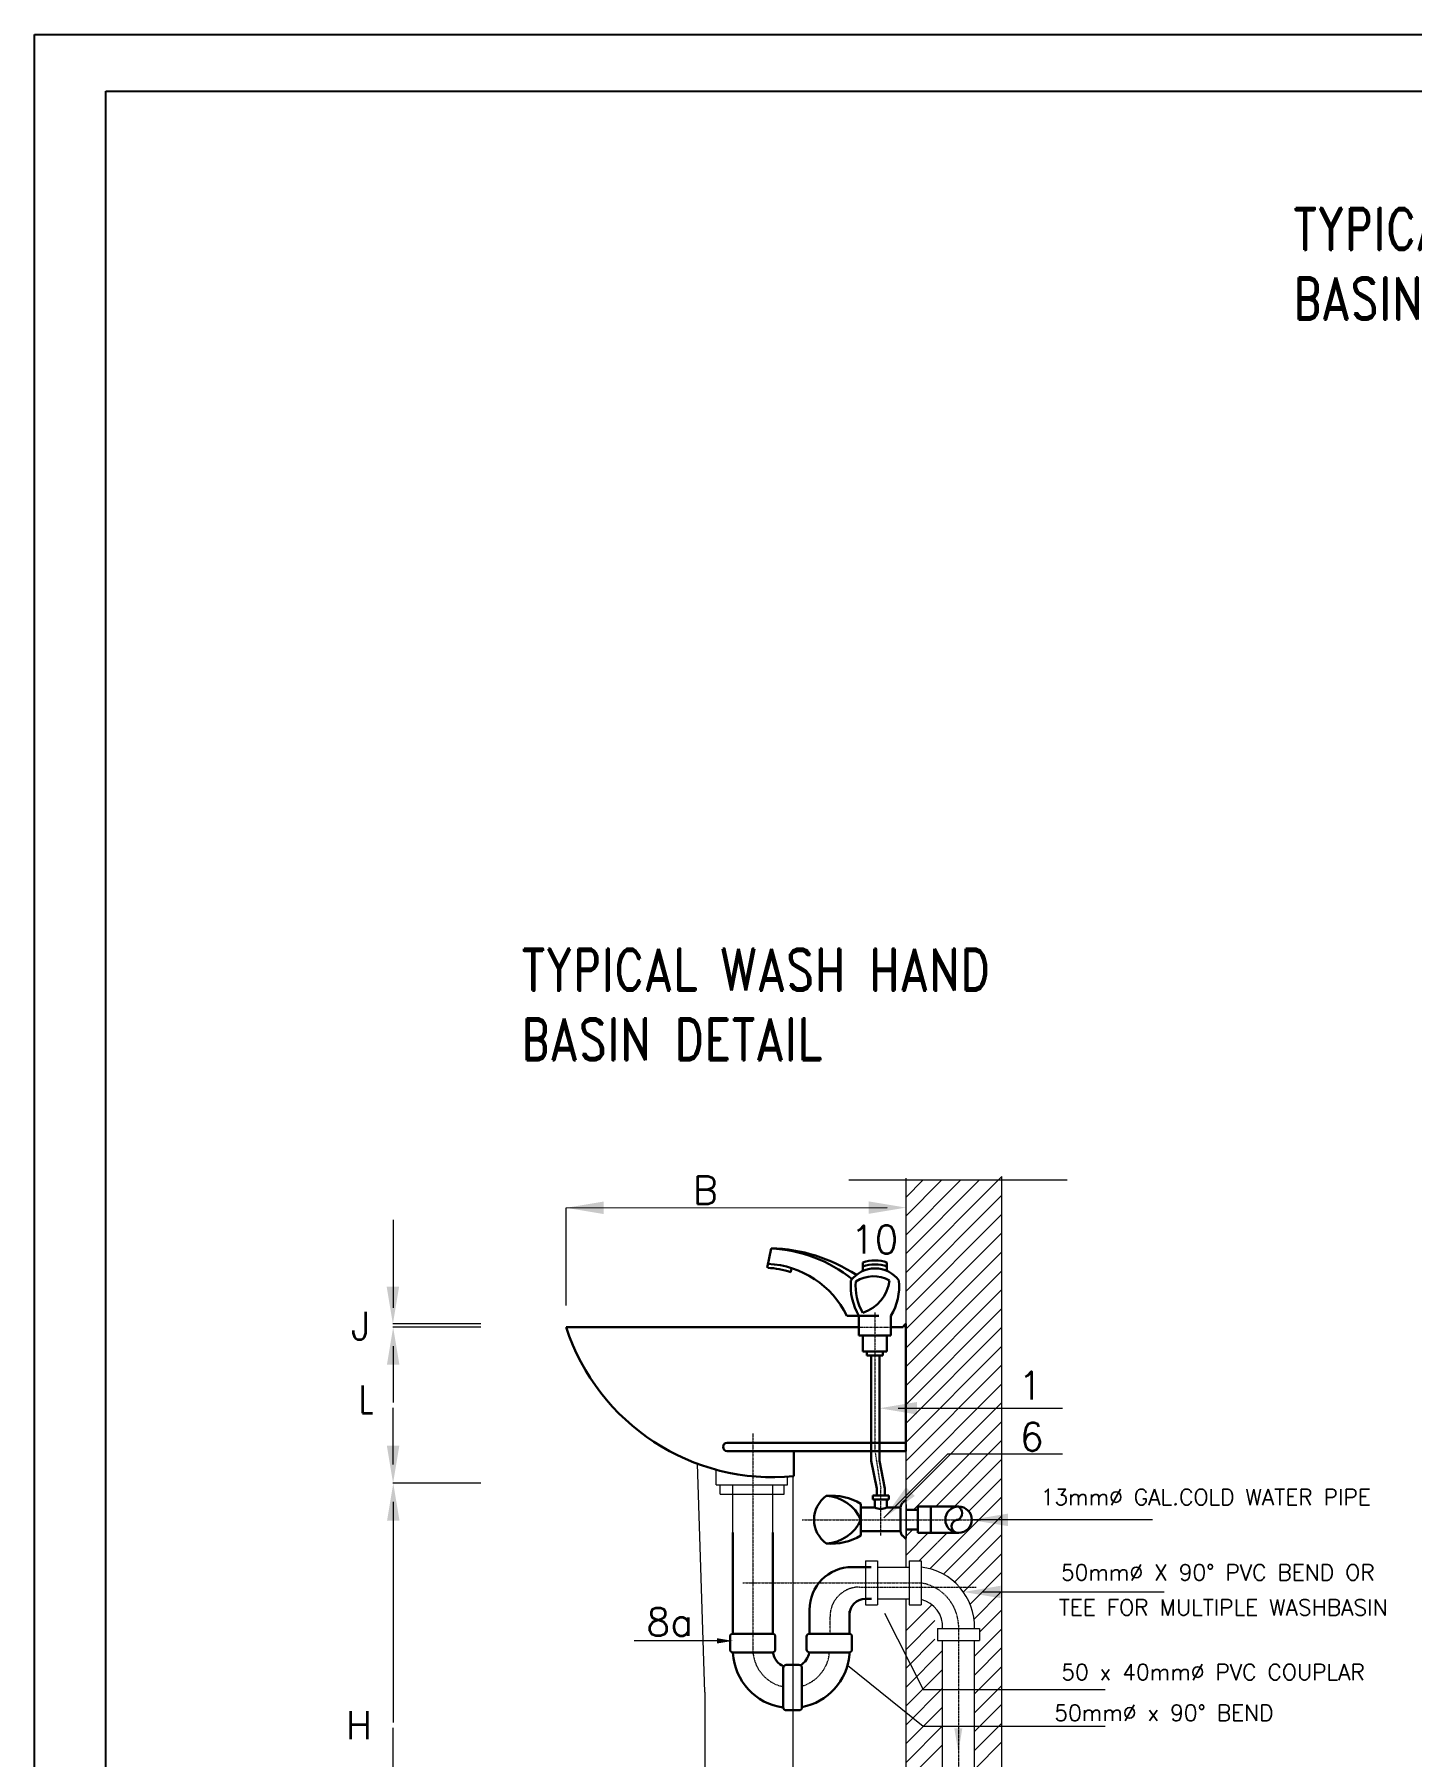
# Model space of a CAD drawing. Header units: inches. Extents: x 23 to 2032867, y 13 to 664695.
# Drawn here: x 879543 to 896662, y 498924 to 520322 of the extents above; entities that cross this region are included whole.
import ezdxf

# ---------------------------------------------------------------- set-up
doc = ezdxf.new("R2010")
doc.units = ezdxf.units.IN
doc.header["$MEASUREMENT"] = 0
doc.linetypes.add('ACAD_ISO10W100', pattern=[18, 12, -3, 0, -3])
doc.linetypes.add('DASHDOT', pattern=[1, 0.5, -0.25, 0, -0.25])
for name, color, linetype, lineweight in [('05_DIM', 11, 'Continuous', 18), ('0TEXT', 9, 'Continuous', 30), ('4', 9, 'Continuous', 9), ('8', 9, 'Continuous', 18), ('BORDER', 9, 'Continuous', 5), ('DUCT DETAIL', 2, 'Continuous', 15), ('FIRST FLOOR$0$COLUMNS', 9, 'Continuous', 15), ('PL-W-HWP-TXT', 9, 'Continuous', 15), ('Text No1', 7, 'Continuous', 18), ('TXT2', 7, 'Continuous', 0)]:
    doc.layers.add(name, color=color, linetype=linetype, lineweight=lineweight)
doc.layers.add('LIAB', color=8, linetype='Continuous')
doc.layers.add('PLOTYR', color=15, linetype='Continuous')
doc.styles.add('RomanS', font='romans.shx')
doc.styles.add('TXT1', font='romand__.ttf', dxfattribs={"width": 0.8, "height": 100})

msp = doc.modelspace()

# ---------------------------------------------------------------- linework, layer by layer
at = {"layer": '05_DIM', "color": 0}
for p, q in [((886152.271, 505742.588), (890145.169, 505745.005)), ((886152.271, 504528.292), (886152.271, 505742.588)), ((884001.332, 505591.632), (884001.332, 504501.392)), ((885090.363, 504299.111), (883999.91, 504299.111)), ((885090.363, 504257.692), (883999.91, 504257.692)), ((885090.363, 504257.692), (884000.124, 504257.692)), ((884001.332, 504025.271), (884001.332, 503321.471)), ((884001.332, 503984.255), (884001.332, 503626.965)), ((884001.332, 502552.593), (884001.332, 503256.393)), ((884001.518, 502320.172), (883998.915, 502320.172)), ((885090.363, 502320.172), (884000.124, 502320.172)), ((884001.332, 502087.751), (884001.332, 499347.071)), ((884001.332, 496541.313), (884001.332, 499281.993))]:
    msp.add_line(p, q, dxfattribs=at)
for points in [[(886617.114, 505820.061), (886617.114, 505665.114), (886152.271, 505742.588)], [(889912.748, 505822.478), (889912.748, 505667.531), (890377.59, 505745.005)], [(883921.441, 504763.953), (884076.389, 504763.953), (883998.915, 504299.111)], [(883925.067, 503792.85), (884080.015, 503792.85), (884002.541, 504257.692)], [(883923.859, 502785.014), (884078.806, 502785.014), (884001.332, 502320.172)], [(883926.276, 501855.33), (884081.223, 501855.33), (884003.749, 502320.172)]]:
    msp.add_solid(points, dxfattribs=at)
at = {"layer": '0TEXT', "color": 0, "linetype": 'Continuous'}
for p, q in [((888650.319, 504997.386), (888700.062, 505238.748)), ((888943.692, 504944.15), (888953.778, 504993.088)), ((889842.702, 505064.75), (889842.702, 504958.282)), ((890140.782, 505064.75), (890140.782, 504958.282)), ((889643.749, 504401.532), (890041.189, 504401.532)), ((889793.022, 504401.532), (889793.022, 504153.82)), ((890190.462, 504401.532), (890190.462, 504153.82)), ((886152.271, 504257.692), (889793.022, 504257.692)), ((889793.022, 504153.82), (890190.462, 504153.82)), ((889842.702, 504153.82), (889842.702, 503955.1)), ((890140.782, 504153.82), (890140.782, 503955.1)), ((890190.462, 504257.692), (890343.409, 504257.692)), ((890375.29, 504299.111), (890375.29, 502717.612)), ((889842.702, 503955.1), (890140.782, 503955.1)), ((889892.382, 503955.1), (889892.382, 503905.42)), ((890091.102, 503955.1), (890091.102, 503905.42)), ((889892.382, 503905.42), (890091.102, 503905.42)), ((889942.524, 503905.42), (889942.524, 502597.847)), ((890048.178, 503905.42), (890048.178, 502597.847)), ((888155.617, 502823.572), (890375.29, 502823.572)), ((888155.617, 502717.612), (890375.29, 502717.612)), ((888983.938, 502408.323), (888983.938, 502706.403)), ((889942.524, 502597.847), (890014.342, 502254.214)), ((890048.178, 502597.847), (890112.779, 502255.093)), ((890014.342, 502167.214), (890014.342, 502254.214)), ((890112.779, 502167.214), (890112.779, 502255.093)), ((889817.467, 501670.277), (889817.467, 502064.025)), ((889817.467, 502019.558), (889989.732, 502019.558)), ((889965.123, 502117.996), (889965.123, 502167.214)), ((889965.123, 502167.214), (890161.997, 502167.214)), ((889965.123, 502117.996), (890161.997, 502117.996)), ((889989.732, 502019.558), (889989.732, 502117.996)), ((890137.388, 502019.558), (890137.388, 502117.996)), ((890137.388, 502019.558), (890310.037, 502019.558)), ((890161.997, 502117.996), (890161.997, 502167.214)), ((890310.54, 501724.247), (890309.653, 502010.878)), ((890377.59, 502120.15), (890337.994, 502079.989)), ((890377.59, 501990.197), (890523.776, 501990.197)), ((890523.776, 502031.213), (890687.838, 502031.213)), ((890523.776, 502031.213), (890523.776, 501703.089)), ((890687.838, 502031.213), (891030.413, 502031.213)), ((890687.838, 501703.089), (890687.838, 502031.213)), ((888225.224, 501708.641), (888225.224, 500450.601)), ((888721.825, 501708.995), (888721.825, 500450.601)), ((889817.467, 501724.247), (890310.54, 501724.247)), ((890377.59, 501625.205), (890335.655, 501670.776)), ((890377.59, 501744.104), (890523.776, 501744.104)), ((890523.776, 501703.089), (890687.838, 501703.089)), ((890687.838, 501703.089), (891030.413, 501703.089)), ((889707.268, 501278.372), (889946.017, 501278.372)), ((889177.56, 500748.664), (889177.56, 500450.601)), ((889674.161, 500729.396), (889674.161, 500450.601)), ((889873.46, 500883.185), (889946.675, 500883.185)), ((888190.199, 500255.312), (888190.199, 500414.143)), ((888226.657, 500450.601), (888716.556, 500450.601)), ((888753.014, 500255.312), (888753.014, 500414.143)), ((889142.535, 500255.312), (889142.535, 500414.143)), ((889178.994, 500450.601), (889668.892, 500450.601)), ((889705.35, 500255.312), (889705.35, 500414.143)), ((888225.224, 500218.854), (888225.224, 500212.067)), ((888226.657, 500218.854), (888716.556, 500218.854)), ((888721.825, 500218.854), (888721.825, 500212.067)), ((888721.825, 500212.067), (888722.32, 500212.067)), ((888888.44, 500061.741), (889047.271, 500061.741)), ((889178.994, 500218.854), (889668.892, 500218.854)), ((889426.211, 500210.906), (889426.679, 500218.854)), ((889674.161, 500218.854), (889674.161, 500190.546)), ((889674.161, 500212.067), (889674.656, 500212.067)), ((888851.982, 500025.283), (888851.982, 499535.385)), ((889083.729, 500025.283), (889083.729, 499535.385)), ((888888.44, 499498.926), (889047.271, 499498.926))]:
    msp.add_line(p, q, dxfattribs=at)
msp.add_circle((891030.413, 501867.151), 164.062, dxfattribs=at)
for centre, radius, start, end in [((888606.647, 503468.299), 1772.912, 51.5703168, 86.9796513), ((888654.091, 503225.543), 2013.73, 56.6742291, 88.6918748), ((888600.58, 503882.971), 1115.27, 72.0823547, 87.0557146), ((888600.58, 503882.971), 1164.95, 26.43204, 87.0557146), ((889991.742, 504621.198), 368.562, 36.0246231, 143.9753769), ((889991.742, 504621.198), 467.922, 71.4268913, 108.5731087), ((889991.742, 504621.198), 418.242, 69.1238865, 110.8761135), ((890400.346, 504769.324), 710.01, 174.4524893, 211.198855), ((890400.346, 504769.324), 649.242, 174.8576676, 210.637129), ((889973.532, 504484.149), 407.7, 60.7823222, 122.6263585), ((889691.432, 504899.341), 484.759, 288.062125, 352.965945), ((889583.138, 504769.324), 710.01, 328.801145, 5.5475107), ((888719.667, 505096.224), 2700.862, 198.0874727, 275.6152072), ((890402.794, 504244.962), 60.734, 116.9280881, 167.9011401), ((888155.617, 502770.592), 52.98, 90, 270), ((889599.842, 501867.151), 365.139, 126.0246237, 233.9753763), ((889453.091, 501462.342), 703.415, 58.8011455, 95.5475107), ((889364.162, 501667.634), 495.271, 23.7560987, 87.5779852), ((890063.56, 502144.168), 144.838, 239.3544248, 300.6455752), ((890392.068, 502019.558), 82.031, 135.4056063, 180), ((890973.927, 501949.182), 99.597, 304.5506809, 55.4493191), ((889364.162, 502066.668), 495.271, 272.4220148, 336.2439013), ((891026.519, 501785.12), 82.123, 87.2824092, 272.7175908), ((889453.091, 502271.96), 703.415, 264.4524893, 301.1988545), ((890392.571, 501724.247), 82.031, 180, 222.6206206), ((889707.268, 500748.664), 529.708, 90, 180), ((889873.46, 500684.544), 198.64, 90, 180), ((888226.657, 500414.143), 36.458, 90, 180), ((888716.556, 500414.143), 36.458, 0, 90), ((889178.994, 500414.143), 36.458, 90, 180), ((889668.892, 500414.143), 36.458, 0, 90), ((888226.657, 500255.312), 36.458, 180, 270), ((888950.515, 500252.739), 726.314, 183.2101392, 262.2086177), ((888716.556, 500255.312), 36.458, 270, 0), ((888948.221, 500255.253), 229.304, 189.1336737, 246.706375), ((888888.44, 500025.283), 36.458, 90, 180), ((889047.271, 500025.283), 36.458, 0, 90), ((888948.221, 500255.253), 229.304, 300.4174048, 350.8663263), ((888950.515, 500252.739), 726.314, 280.5684832, 355.087793), ((889178.994, 500255.312), 36.458, 180, 270), ((889668.892, 500255.312), 36.458, 270, 0), ((888888.44, 499535.385), 36.458, 180, 270), ((889047.271, 499535.385), 36.458, 270, 0)]:
    msp.add_arc(centre, radius, start, end, dxfattribs=at)
at = {"layer": '4', "color": 0}
msp.add_line((890377.59, 502054.166), (890377.59, 501641.712), dxfattribs=at)
at = {"layer": '8', "color": 0}
msp.add_line((888124.453, 500361.795), (886998.552, 500361.795), dxfattribs=at)
msp.add_solid([(888026.017, 500394.902), (888026.017, 500328.688), (888224.657, 500361.795)], dxfattribs=at)
at = {"layer": 'BORDER', "color": 0}
for p, q in [((892382.584, 506084.827), (889666.744, 506084.827)), ((890377.59, 504939.662), (891569.91, 506131.981)), ((890377.59, 503909.932), (890377.59, 506110.63)), ((890377.59, 505876.437), (890585.981, 506084.827)), ((890377.59, 505173.855), (891288.562, 506084.827)), ((890377.59, 505408.049), (891054.368, 506084.827)), ((890377.59, 505642.243), (890820.174, 506084.827)), ((891569.91, 497501.212), (891569.91, 506131.981)), ((890377.59, 504705.468), (891569.91, 505897.788)), ((890377.59, 504471.274), (891569.91, 505663.594)), ((890377.59, 504237.08), (891569.91, 505429.4)), ((890377.59, 504002.886), (891569.91, 505195.206)), ((890377.59, 503768.693), (891569.91, 504961.013)), ((890377.59, 503534.499), (891569.91, 504726.819)), ((890377.59, 503300.305), (891569.91, 504492.625)), ((890377.59, 503066.111), (891569.91, 504258.431)), ((890377.59, 502831.918), (891569.91, 504024.238)), ((890377.59, 501632.491), (890377.59, 503909.932)), ((890377.59, 502597.724), (891569.91, 503790.044)), ((890377.59, 502363.53), (891569.91, 503555.85)), ((890377.59, 502129.336), (891569.91, 503321.656)), ((890472.645, 501990.197), (891569.91, 503087.463)), ((890747.854, 502031.213), (891569.91, 502853.269)), ((890982.048, 502031.213), (891569.91, 502619.075)), ((891156.794, 501971.765), (891569.91, 502384.881)), ((890675.429, 501256.207), (891569.91, 502150.688)), ((890842.878, 501189.461), (891569.91, 501916.494)), ((890377.59, 501660.949), (890460.746, 501744.104)), ((890377.59, 501426.755), (890653.924, 501703.089)), ((890377.59, 501354.956), (890377.59, 501632.491)), ((890539.134, 501354.105), (890765.5, 501580.471)), ((890768.451, 501583.422), (890888.118, 501703.089)), ((890980.236, 501092.626), (891569.91, 501682.3)), ((890377.59, 501276.961), (890377.59, 501354.956)), ((891091.044, 500969.24), (891569.91, 501448.106)), ((891174.268, 500818.27), (891569.91, 501213.913)), ((891223.234, 500633.043), (891569.91, 500979.719)), ((890377.59, 498110.493), (890377.59, 500883.185)), ((890377.59, 500489.98), (890694.449, 500806.839)), ((891292.292, 500467.907), (891569.91, 500745.525)), ((890377.59, 500255.786), (890737.322, 500615.518)), ((891229.053, 500170.474), (891569.91, 500511.331)), ((890377.59, 500021.593), (890737.322, 500381.324)), ((891229.053, 499936.28), (891569.91, 500277.138)), ((890377.59, 499787.399), (890831.772, 500241.581)), ((890377.59, 499553.205), (890831.772, 500007.387)), ((891229.053, 499702.087), (891569.91, 500042.944)), ((890377.59, 499319.011), (890831.772, 499773.193)), ((891229.053, 499467.893), (891569.91, 499808.75)), ((890377.59, 499084.818), (890831.772, 499538.999)), ((891229.053, 499233.699), (891569.91, 499574.556)), ((890377.59, 498850.624), (890831.772, 499304.806)), ((891229.053, 498999.505), (891569.91, 499340.363)), ((890377.59, 498616.43), (890831.772, 499070.612)), ((891229.053, 498765.312), (891569.91, 499106.169))]:
    msp.add_line(p, q, dxfattribs=at)
at = {"layer": 'DUCT DETAIL', "color": 0}
for p, q in [((887876.798, 499723.053), (887787.536, 502561.311)), ((888017.582, 502299.811), (888017.582, 502500.198)), ((888017.582, 502299.811), (888903.833, 502299.811)), ((888066.375, 502185.681), (888066.375, 502299.811)), ((888224.657, 501458.27), (888224.657, 502299.811)), ((888721.258, 501458.27), (888721.258, 502299.811)), ((888861.255, 502185.681), (888861.255, 502299.811)), ((888903.833, 502299.811), (888903.833, 502400.005)), ((888969.758, 502408.323), (888969.758, 496308.892)), ((888066.375, 502185.681), (888861.255, 502185.681)), ((889873.46, 501354.105), (889873.46, 500807.843)), ((889873.46, 501354.105), (890022.44, 501354.105)), ((890022.44, 501354.105), (890022.44, 500807.843)), ((890416.189, 501354.105), (890565.169, 501354.105)), ((890416.189, 501354.105), (890416.189, 500807.843)), ((890565.169, 501354.105), (890565.169, 500807.843)), ((889754.091, 501278.372), (889873.46, 501278.102)), ((890022.44, 501277.764), (890416.189, 501276.873)), ((889873.46, 500807.843), (890022.44, 500807.843)), ((890022.44, 500883.185), (890416.189, 500883.185)), ((890416.189, 500807.843), (890565.169, 500807.843)), ((890768.533, 500513.306), (891292.292, 500513.306)), ((890768.533, 500513.306), (890768.533, 500364.326)), ((891292.292, 500513.306), (891292.292, 500364.326)), ((890768.533, 500364.326), (891292.292, 500364.326)), ((890831.772, 498638.253), (890831.772, 500364.326)), ((891229.053, 498489.273), (891229.053, 500364.326)), ((887876.798, 499723.053), (887876.798, 496308.892))]:
    msp.add_line(p, q, dxfattribs=at)
for radius, start, end in [(743.581, 358.1587807, 83.876992), (346.74, 356.0490698, 76.7771778)]:
    msp.add_arc((890485.856, 500537.197), radius, start, end, dxfattribs=at)
at = {"layer": 'FIRST FLOOR$0$COLUMNS', "color": 0, "linetype": 'DASHDOT'}
msp.add_line((889793.022, 504257.692), (890190.462, 504257.692), dxfattribs=at)
at = {"layer": 'LIAB', "color": 7, "linetype": 'Continuous', "ltscale": 256.031999}
for p, q in [((880432.56, 519617.426), (936577.732, 519617.426)), ((880432.56, 480608.493), (880432.56, 519617.426))]:
    msp.add_line(p, q, dxfattribs=at)
at = {"layer": 'PL-W-HWP-TXT', "color": 0}
for p, q in [((890377.59, 504109.209), (890377.59, 506110.63)), ((890280.599, 503252.842), (892324.605, 503252.842)), ((890100.771, 501889.283), (890898.624, 502687.136)), ((890898.624, 502687.136), (892324.605, 502687.136)), ((891179.971, 501867.562), (893443.101, 501867.562)), ((891323.465, 500970.448), (893586.595, 500970.448)), ((890111.927, 500705.754), (890589.739, 499758.366)), ((889651.086, 500061.083), (890589.739, 499303.036)), ((890589.739, 499758.366), (892852.869, 499758.366)), ((890589.739, 499303.036), (892852.869, 499303.036))]:
    msp.add_line(p, q, dxfattribs=at)
for points in [[(890513.02, 503329.107), (890513.02, 503174.159), (890048.178, 503251.633)], [(890376.391, 502271.049), (890485.955, 502161.485), (890102.48, 501887.574)], [(891644.813, 501942.618), (891644.813, 501787.671), (891179.971, 501865.145)], [(891555.886, 501046.713), (891555.886, 500891.766), (891091.044, 500969.24)]]:
    msp.add_solid(points, dxfattribs=at)
at = {"layer": 'PLOTYR', "color": 1, "linetype": 'Continuous', "ltscale": 250}
for p, q in [((879543.01, 520321.559), (937281.865, 520321.559)), ((879543.01, 479904.36), (879543.01, 520321.559))]:
    msp.add_line(p, q, dxfattribs=at)
at = {"layer": 'Text No1', "color": 0, "linetype": 'ACAD_ISO10W100'}
for p, q in [((889991.742, 504441.412), (889991.742, 502717.612)), ((888473.003, 502939.484), (888473.003, 500200.231)), ((889991.742, 502717.612), (890063.56, 502255.093)), ((890063.56, 501670.277), (890063.56, 502255.093)), ((889087.436, 501867.151), (891303.279, 501867.151)), ((888349.807, 501081.825), (890565.169, 501081.825)), ((889797.584, 501029.743), (891250.079, 501029.743)), ((889433.41, 500450.601), (889433.41, 500665.568)), ((891030.413, 500556.84), (891029.964, 496039.321))]:
    msp.add_line(p, q, dxfattribs=at)
for centre, radius, start, end in [((889797.584, 500665.568), 364.174, 90, 180), ((890473.36, 500531.821), 557.615, 2.3521308, 80.5232828), ((888950.94, 500258.196), 477.093, 184.730129, 258.0288346), ((888950.94, 500258.196), 477.093, 286.1604839, 354.4515475)]:
    msp.add_arc(centre, radius, start, end, dxfattribs=at)
msp.add_solid([(891078.267, 499276.773), (890978.098, 499276.773), (891028.182, 498976.265)], dxfattribs=at)

# ---------------------------------------------------------------- texts
at = {"layer": '05_DIM', "color": 0, "style": 'RomanS', "width": 0.7}
msp.add_text('L', height=345.6, dxfattribs=at).set_placement((883580.518, 503189.572))
at = {"layer": '05_DIM', "color": 0, "insert": (883598.767, 504275.624), "char_height": 345.6, "attachment_point": 5, "style": 'RomanS'}
msp.add_mtext('J', dxfattribs=at)
at = {"layer": '05_DIM', "color": 0, "insert": (883577.613, 499314.532), "char_height": 345.6, "attachment_point": 5, "line_spacing_factor": 0.7, "style": 'RomanS'}
msp.add_mtext('H', dxfattribs=at)
at = {"layer": '8', "color": 0, "insert": (887882.039, 505962.499), "char_height": 345.6, "attachment_point": 5, "line_spacing_factor": 0.7, "style": 'RomanS'}
msp.add_mtext('B', dxfattribs=at)
at = {"layer": '8', "color": 0, "attachment_point": 5, "style": 'RomanS'}
for s, insert, char_height in [('10', (889986.668, 505349.445), 345.6), ('1', (891921.387, 503533.904), 345.6), ('6', (891940.06, 502897.126), 345.6), ('13mm%%c GAL.COLD WATER PIPE', (894104.132, 502148.624), 198.71999), ('50mm%%c X 90° PVC BEND OR ', (894253.781, 501212.135), 198.71999), ('8a', (887438.502, 500595.265), 345.6), (' TEE FOR MULTIPLE WASHBASIN', (894253.781, 500778.137), 198.71999), ('50 x 40mm%%c PVC COUPLAR', (894194.683, 499974.133), 198.71999), ('50mm%%c x 90° BEND ', (893584.057, 499466.713), 198.71999)]:
    msp.add_mtext(s, dxfattribs=dict(at, insert=insert, char_height=char_height))
at = {"layer": 'TXT2', "color": 0, "char_height": 518.4, "width": 8235.85129, "attachment_point": 1, "style": 'TXT1'}
for insert in [(895189.079, 518163.972), (885594.291, 508960.309, -496.95)]:
    msp.add_mtext('TYPICAL WASH HAND BASIN DETAIL', dxfattribs=dict(at, insert=insert))

doc.saveas('drawing.dxf')
